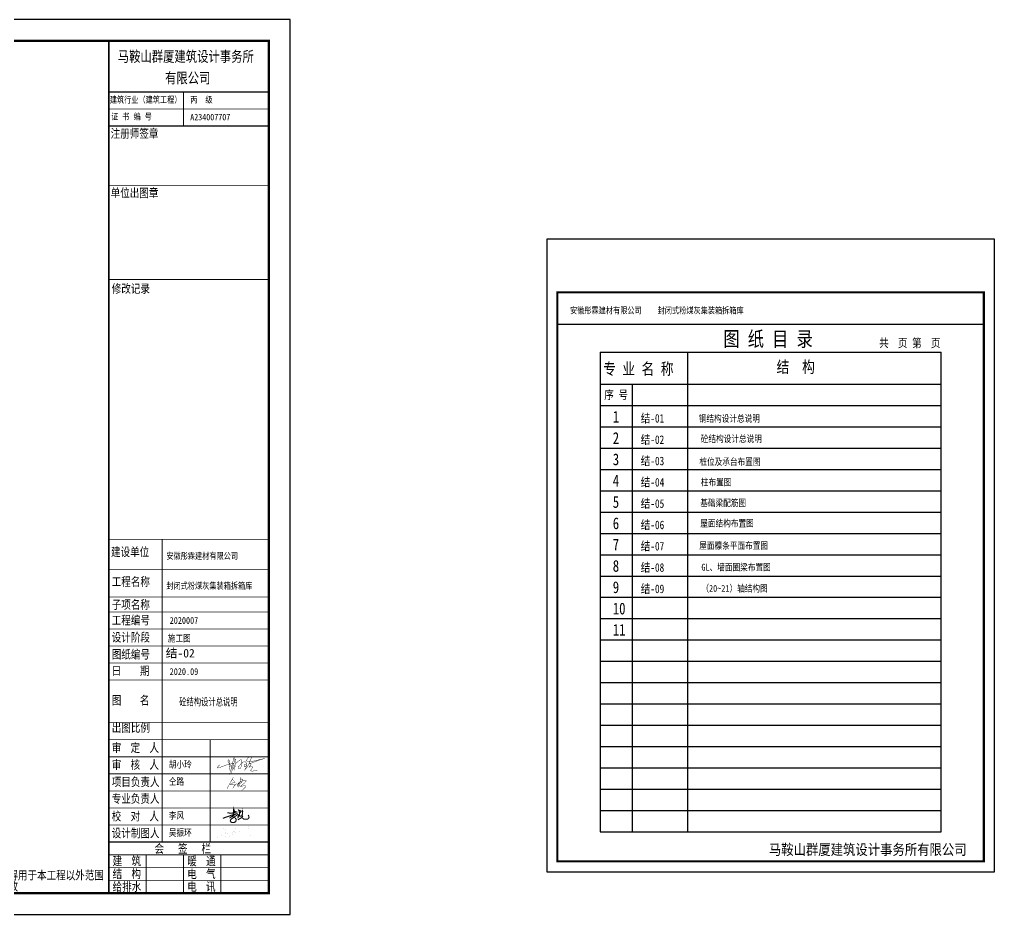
# Model space of a CAD drawing. Extents: x -73672 to 366960, y -527333 to 140666.
# Drawn here: x 321231 to 366960, y 91422 to 133422 of the extents above; entities that cross this region are included whole.
import ezdxf
from ezdxf.enums import TextEntityAlignment as Align

# ---------------------------------------------------------------- set-up
doc = ezdxf.new("R2010")
doc.units = 0
doc.header["$LTSCALE"] = 1000
doc.header["$MEASUREMENT"] = 0
for name, color, linetype in [('图框', 120, 'Continuous'), ('图签', 120, 'Continuous'), ('电', 6, 'Continuous')]:
    doc.layers.add(name, color=color, linetype=linetype)
doc.styles.add('ST', font='', dxfattribs={"width": 0.8})
doc.styles.get("Standard").update_dxf_attribs({"font": 'gbenor.shx', "bigfont": 'gbcbig.shx'})
doc.styles.add('图签', font='', dxfattribs={"width": 0.8})
doc.styles.add('图签备注', font='', dxfattribs={"width": 0.7})
doc.styles.get('ST').set_extended_font_data('SimSun')
doc.styles.get('图签').set_extended_font_data('SimSun')
doc.styles.get('图签备注').set_extended_font_data('FangSong_GB2312')

# ---------------------------------------------------------------- blocks, each defined once
blk = doc.blocks.new('2#竖图签')
at = {"layer": '图签'}
blk.add_line((-7500, 0), (0, 0), dxfattribs=at)
blk.add_lwpolyline([(-7500, 40000, 70, 70, 0), (-7500, 0, 40, 40, 0), (0, 0, 40, 40, 0), (0, 40000, 40, 40, 0), (-7500, 40000, 40, 40, 0), (-7500, 33199, 40, 40, 0)], format="xyseb", dxfattribs=at)
for points, const_width in [([(-7500, 37600), (0, 37600)], 70), ([(-4000, 37600), (-4000, 36000)], 35), ([(-7500, 36800), (0, 36800)], 35), ([(-7500, 36000), (0, 36000)], 70), ([(-7500, 33200), (0, 33200)], 35), ([(-7500, 28800), (0, 28800)], 35), ([(-7500, 28800), (0, 28800)], 35), ([(-7500, 16600), (0, 16600)], 35), ([(-5000, 16600), (-5000, 2400)], 35), ([(-7500, 15200), (0, 15200)], 35), ([(-7500, 13896), (0, 13896)], 35), ([(-7500, 13200), (0, 13200)], 35), ([(-7500, 12400), (0, 12400)], 35), ([(-7500, 11600), (0, 11600)], 35), ([(-7500, 10800), (0, 10800)], 35), ([(-7500, 10000), (0, 10000)], 35), ([(-7500, 8000), (0, 8000)], 35), ([(-7500, 7200), (0, 7200)], 35), ([(-2750, 7200), (-2750, 2400)], 35), ([(-7500, 6400), (0, 6400)], 35), ([(-7500, 5600), (0, 5600)], 35), ([(-7500, 4800), (0, 4800)], 35), ([(-7500, 4000), (0, 4000)], 35), ([(-7500, 3200), (0, 3200)], 35), ([(-7500, 2400), (0, 2400)], 70), ([(-7500, 2400), (0, 2400)], 35), ([(-7500, 1800), (0, 1800)], 35), ([(-5750, 0), (-5750, 1800)], 35), ([(-4000, 1800), (-4000, 0)], 35), ([(-2250, 1800), (-2250, 0)], 35), ([(-7500, 1200), (0, 1200)], 35), ([(-7500, 600), (0, 600)], 35), ([(-7500, 0), (0, 0)], 35)]:
    blk.add_lwpolyline(points, dxfattribs=dict(at, const_width=const_width))
at = {"layer": '图签', "style": '图签'}
for s, height, width, p in [('马鞍山群厦建筑设计事务所', 500, 0.78, (-7085, 39016)), ('有限公司', 500, 0.78, (-4865, 38006)), ('建筑行业（建筑工程） ', 300, 0.8, (-7454, 37085)), ('丙  级', 300, 0.8, (-3684, 37090)), ('  证 书 编 号', 300, 0.8, (-7767, 36295)), ('A234007707', 300, 0.8, (-3684, 36269)), ('注册师签章', 400, 0.8, (-7417, 35448)), ('单位出图章', 400, 0.8, (-7417, 32660)), ('修改记录', 400, 0.8, (-7365, 28169)), ('建设单位', 400, 0.8, (-7400, 15815)), ('工程名称', 400, 0.8, (-7365, 14415)), ('子项名称', 400, 0.8, (-7365, 13339)), ('工程编号', 400, 0.8, (-7365, 12607)), ('设计阶段', 400, 0.8, (-7365, 11807)), ('图纸编号', 400, 0.8, (-7365, 11007)), ('日    期', 400, 0.8, (-7365, 10237)), ('图    名', 400, 0.8, (-7365, 8852)), ('出图比例', 400, 0.8, (-7365, 7567)), ('审  定  人', 400, 0.8, (-7365, 6621)), ('审  核  人', 400, 0.8, (-7365, 5831)), ('项目负责人', 400, 0.8, (-7365, 5021)), ('专业负责人', 400, 0.8, (-7365, 4237)), ('校  对  人', 400, 0.8, (-7365, 3409)), ('设计制图人', 400, 0.8, (-7365, 2618)), ('会   签   栏', 400, 0.8, (-5360, 1889)), ('建  筑', 400, 0.8, (-7325, 1305)), ('暖  通', 400, 0.8, (-3825, 1305)), ('本图纸版权归公司所有，不得用于本工程以外范围', 400, 0.8, (-17588, 642)), ('结  构', 400, 0.8, (-7325, 705)), ('电  气', 400, 0.8, (-3825, 705)), ('本图加盖公司出图专用章有效', 400, 0.8, (-17588, 121)), ('给排水', 400, 0.8, (-7325, 105)), ('电  讯', 400, 0.8, (-3825, 105))]:
    blk.add_text(s, height=height, dxfattribs=dict(at, width=width)).set_placement(p)
blk = doc.blocks.new('ss')
at = {"const_width": 50}
for points in [[(166226, 41891), (166384, 41863), (166507, 41882), (166645, 41924), (166554, 41952), (166519, 42072), (166510, 41804), (166627, 41836), (166319, 41638)], [(166710, 41553), (166917, 41677), (166936, 41724), (166905, 41755), (166808, 41723), (166783, 41766), (166788, 41821), (166796, 41913), (166746, 42016), (166863, 41969), (166825, 41896), (166913, 42011), (166940, 41960), (166932, 41880), (166904, 41661), (166996, 41587), (167178, 41589), (167237, 41654), (167229, 41724), (167197, 41786)], [(166010, 41628), (166510, 41804)], [(166442, 41717), (166563, 41671), (166637, 41583), (166618, 41473), (166524, 41427), (166400, 41441), (166357, 41503), (166387, 41581), (166537, 41681), (166706, 41801), (166757, 41776), (166711, 41627)]]:
    blk.add_lwpolyline(points, dxfattribs=at)
blk = doc.blocks.new('fg')
at = {"const_width": 32}
for points in [[(1880866, 74069), (1880866, 74069), (1881403, 75047), (1881317, 74891), (1881563, 74625), (1881334, 74560), (1881165, 74455), (1881163, 74396), (1881237, 74423), (1881399, 74455), (1881470, 74469), (1881502, 74392), (1881470, 74278), (1881365, 74116)], [(1882056, 75064), (1882013, 74848), (1882106, 74908), (1882205, 74878), (1882212, 74829), (1882191, 74784), (1882168, 74727), (1882111, 74612), (1881983, 74531), (1881938, 74560), (1881986, 74697), (1882007, 74832)], [(1881470, 74278), (1881664, 74508), (1881768, 74388), (1881844, 74576), (1881881, 74555), (1881763, 74268)], [(1881763, 74268), (1881845, 74390), (1881924, 74383), (1881858, 74202)], [(1881924, 74383), (1881953, 74551), (1881891, 74587), (1882016, 74660), (1882204, 74743), (1882390, 74787), (1882484, 74774), (1882511, 74736), (1882472, 74696), (1882339, 74546), (1882013, 74282), (1882078, 74256), (1882135, 74292), (1882416, 74348), (1882456, 74298), (1882437, 74211), (1882133, 73920)]]:
    blk.add_lwpolyline(points, dxfattribs=at)
blk = doc.blocks.new('whj')
at = {"const_width": 20}
for points in [[(1881310, 67330), (1881376, 67426), (1881425, 67423), (1881421, 67352), (1881370, 67159), (1881431, 67334), (1881450, 67459), (1881469, 67542), (1881317, 67484), (1881327, 67585), (1881307, 67681), (1881255, 67727), (1881231, 67674), (1881231, 67631), (1881317, 67484), (1881431, 67528), (1881481, 67566), (1881510, 67746), (1881537, 67819), (1881549, 67840), (1881572, 67775), (1881569, 67664), (1881541, 67536), (1881465, 67526), (1881532, 67535), (1881387, 66963)], [(1881607, 67421), (1881581, 67287), (1881552, 67196), (1881521, 67272), (1881588, 67451), (1881644, 67544), (1881864, 67713), (1881912, 67725), (1881939, 67634), (1881953, 67498), (1881939, 67402), (1881862, 67255), (1881792, 67241), (1881763, 67340), (1881879, 67477), (1882032, 67607), (1882133, 67609), (1882180, 67559), (1882195, 67430), (1882136, 67471), (1882079, 67472), (1882068, 67434), (1882065, 67377), (1882081, 67350), (1882104, 67348), (1882156, 67377), (1882176, 67410), (1882191, 67433), (1882189, 67394), (1882189, 67341), (1882108, 67204), (1882218, 67322), (1882301, 67471), (1882323, 67510), (1882416, 67519), (1882428, 67455), (1882353, 67386), (1882324, 67331), (1882420, 67369), (1882497, 67363), (1882514, 67315), (1882457, 67244), (1882394, 67160), (1882418, 67143), (1882477, 67125), (1882750, 67157)], [(1881644, 67544), (1881637, 67685), (1881643, 67753), (1881585, 67719)], [(1883112, 67780), (1882344, 67598), (1882436, 67780), (1882454, 67882), (1882400, 67891), (1882304, 67852), (1882227, 67762), (1882199, 67663), (1882257, 67624), (1882344, 67598), (1882344, 67546), (1882312, 67491)], [(1883155, 67792), (1882892, 67715), (1882370, 67515)], [(1880812, 67463), (1880662, 67330), (1880694, 67289), (1880758, 67300), (1881126, 67440), (1881298, 67500), (1881335, 67468), (1881283, 67176)]]:
    blk.add_lwpolyline(points, dxfattribs=at)
blk = doc.blocks.new('吴')
at = {"const_width": 0.72}
blk.add_lwpolyline([(136170, -263342), (136263, -263429), (136284, -263544), (136286, -263667), (136187, -263742), (135977, -263847), (135838, -263915), (135791, -263953), (135986, -263886), (136328, -263762), (136396, -263696), (136397, -263633), (136286, -263667), (136286, -263667), (136324, -263556), (136405, -263497), (136452, -263411), (136454, -263344), (136405, -263307), (136319, -263353), (136263, -263429), (136285, -263581), (136286, -263667), (136397, -263633), (136396, -263696), (136430, -263665), (136520, -263681), (136420, -263727), (136328, -263762), (136349, -263773), (136155, -264056), (136446, -263829), (136527, -264050), (136620, -263825), (136696, -263590), (136788, -263572), (136746, -263517), (136788, -263572), (136780, -263648), (136743, -263749), (136739, -263792), (136770, -263799), (136806, -263738), (136805, -263660), (136790, -263639), (136788, -263572), (136848, -263514), (136868, -263510), (136882, -263592), (136867, -263712), (136850, -263780), (136867, -263712), (136882, -263592), (136894, -263561), (136910, -263486), (136911, -263409), (136944, -263370), (136976, -263367), (136951, -263455), (136950, -263477), (136970, -263500), (136943, -263552), (136931, -263591), (136883, -263600), (136931, -263591), (136969, -263606), (136999, -263576), (136969, -263606), (136958, -263643), (137075, -263609), (136958, -263643), (136925, -263685), (136921, -263711), (136925, -263746), (136927, -263825), (136959, -263848), (137015, -263812), (137062, -263754), (137076, -263722), (136923, -263729), (137076, -263722), (137184, -263726), (137199, -263641), (137220, -263583), (137297, -263538), (137398, -263545), (137448, -263609), (137361, -263639), (137301, -263684), (137240, -263758), (137253, -263865), (137322, -263844), (137377, -263746), (137436, -263688), (137448, -263609), (137451, -263678), (137481, -263688), (137454, -263918), (137481, -263688), (137515, -263616), (137525, -263501), (137589, -263328), (137650, -263256), (137714, -263250), (137750, -263341), (137727, -263452), (137690, -263549), (137645, -263550), (137619, -263596), (137609, -263708), (137617, -263913), (137613, -263810), (137653, -263734), (137686, -263620), (137690, -263549), (137731, -263675), (137775, -263801), (137827, -263926), (137811, -263888), (137848, -263791), (137894, -263665), (137937, -263613), (137989, -263608), (138059, -263642), (138114, -263696), (138150, -263745), (138057, -263739)], dxfattribs=at)

msp = doc.modelspace()

# ---------------------------------------------------------------- linework, layer by layer
at = {"layer": '图框'}
msp.add_lwpolyline([(274522.68, 91421.96), (333922.68, 91421.96), (333922.68, 133421.96), (274522.68, 133421.96)], close=True, dxfattribs=at)
at = {"layer": '图框', "const_width": 100}
msp.add_lwpolyline([(277022.68, 92421.96), (332922.68, 92421.96), (332922.68, 132421.96), (277022.68, 132421.96)], close=True, dxfattribs=at)
at = {"layer": '电', "color": 4}
for p, q in [((348459.89, 117806.91), (348459.89, 95306.91)), ((348459.89, 117806.91), (364459.89, 117806.91)), ((352559.89, 117806.91), (352559.89, 95306.91)), ((364459.89, 95306.91), (364459.89, 117806.91)), ((348459.89, 116306.91), (364459.89, 116306.91)), ((349959.89, 116306.91), (349959.89, 95306.91)), ((348459.89, 115306.91), (364459.89, 115306.91)), ((348459.89, 114306.91), (364459.89, 114306.91)), ((348459.89, 113306.91), (364459.89, 113306.91)), ((348459.89, 112306.91), (364459.89, 112306.91)), ((348459.89, 111306.91), (364459.89, 111306.91)), ((348459.89, 110306.91), (364459.89, 110306.91)), ((348459.89, 109306.91), (364459.89, 109306.91)), ((348459.89, 108306.91), (364459.89, 108306.91)), ((348459.89, 107306.91), (364459.89, 107306.91)), ((348459.89, 106306.91), (364459.89, 106306.91)), ((348459.89, 105306.91), (364459.89, 105306.91)), ((348459.89, 104306.91), (364459.89, 104306.91)), ((348459.89, 103306.91), (364459.89, 103306.91)), ((348459.89, 102306.91), (364459.89, 102306.91)), ((348459.89, 101306.91), (364459.89, 101306.91)), ((348459.89, 100306.91), (364459.89, 100306.91)), ((348459.89, 99306.91), (364459.89, 99306.91)), ((348459.89, 98306.91), (364459.89, 98306.91)), ((348459.89, 97306.91), (364459.89, 97306.91)), ((348459.89, 96306.91), (364459.89, 96306.91)), ((348459.89, 95306.91), (364459.89, 95306.91))]:
    msp.add_line(p, q, dxfattribs=at)
msp.add_lwpolyline([(345959.89, 93419.46), (366959.89, 93419.46), (366959.89, 123119.46), (345959.89, 123119.46)], close=True, dxfattribs=at)
at = {"layer": '电', "color": 4, "const_width": 100}
msp.add_lwpolyline([(346459.89, 93919.46), (366459.89, 93919.46), (366459.89, 120619.46), (346459.89, 120619.46)], close=True, dxfattribs=at)
at = {"layer": '电', "color": 4, "const_width": 70}
msp.add_lwpolyline([(346459.89, 119119.46), (366459.89, 119119.46)], dxfattribs=at)

# ---------------------------------------------------------------- block references
for name, p in [('2#竖图签', (332922.68, 92421.96)), ('ss', (164758.68, 54308.71))]:
    msp.add_blockref(name, p)
for name, p, xscale, yscale, zscale in [('whj', (-1362096.65, 37736.73), 0.9, 0.9, 0.9), ('fg', (-703514.34, 56584.67), 0.55, 0.55, 0.55), ('吴', (221778.93, 306182.66), 0.8, 0.8, 0.8)]:
    msp.add_blockref(name, p, dxfattribs=dict(xscale=xscale, yscale=yscale, zscale=zscale))

# ---------------------------------------------------------------- texts
at = {"color": 7, "style": '图签备注', "width": 0.7}
msp.add_text('砼结构设计总说明', height=350, rotation=359.93, dxfattribs=at).set_placement((330092, 101410.83), align=Align.MIDDLE)
at = {"char_height": 300, "attachment_point": 7}
for s, insert, width in [('{\\W0.8;\\fNSimSun|b0|i0|c134|p49;\\C7;安徽彤霖建材有限公司    \\C256;封闭式粉煤灰集装箱拆箱库}', (347051.92, 119583.97), 15596.4824), ('{\\fNSimSun|b0|i0|c134|p49;\\W0.8;\\C7;安徽彤霖建材有限公司}', (328119.32, 108063.53), 7365.582), ('{\\W0.8;\\fNSimSun|b0|i0|c134|p49;\\C7;\\P\\C256;封闭式粉煤灰集装箱拆箱库}', (328119.32, 106663.53), 7365.582)]:
    msp.add_mtext(s, dxfattribs=dict(at, insert=insert, width=width))
at = {"color": 7, "insert": (328090.65, 103884.6), "char_height": 400, "width": 5866.2929, "attachment_point": 1}
msp.add_mtext('{\\fNSimSun|b0|i0|c134|p49;结-02}', dxfattribs=at)
at = {"layer": '图签', "style": '图签', "width": 0.8}
for s, p in [('钢结构设计总说明', (353088.3, 114537.62)), ('2020007', (328274.19, 105062.12)), ('施工图', (328186.69, 104222.12)), ('2020.09', (328274.19, 102661.5)), ('胡小玲', (328234.47, 98306.54)), ('仝路', (328234.47, 97506.54)), ('李风', (328234.47, 95906.54)), ('吴振环', (328234.47, 95106.54))]:
    msp.add_text(s, height=320, dxfattribs=at).set_placement(p)
msp.add_text('砼结构设计总说明', height=320, dxfattribs=at).set_placement((354616.99, 113754.54), align=Align.MIDDLE)
at = {"layer": '图签', "char_height": 320, "width": 7365.582, "attachment_point": 7, "style": '图签'}
for s, insert in [('{\\fNSimSun|b0|i0|c134|p49;桩位及承台布置图}', (353118.07, 112473.85)), ('{\\fNSimSun|b0|i0|c134|p49;柱布置图 }', (353186.07, 111515.13)), ('{\\fNSimSun|b0|i0|c134|p49;基础梁配筋图 }', (353160.57, 110541.7)), ('{\\fNSimSun|b0|i0|c134|p49;屋面结构布置图 }', (353161.08, 109584.46)), ('{\\fNSimSun|b0|i0|c134|p49;屋面檩条平面布置图}', (353111.12, 108537.7)), ('{\\fNSimSun|b0|i0|c134|p49;GL、墙面圈梁布置图 }', (353213.52, 107522.73)), ('{\\fNSimSun|b0|i0|c134|p49;（20~21）轴结构图}', (353213.52, 106522.73))]:
    msp.add_mtext(s, dxfattribs=dict(at, insert=insert))
at = {"layer": '电', "color": 4}
for s, height, style, width, p in [('图 纸 目 录', 700, 'ST', 0.8, (354240.44, 118084.45)), ('马鞍山群厦建筑设计事务所有限公司', 500, '图签', 0.85, (356376.75, 94220.08))]:
    msp.add_text(s, height=height, dxfattribs=dict(at, style=style, width=width)).set_placement(p)
at = {"layer": '电', "color": 4, "style": '图签', "width": 0.8}
for s, height, p in [('共  页 第  页', 400, (361546.99, 118039.67)), ('专 业 名 称 ', 550, (348605.72, 116754.24)), ('结  构', 550, (356738.5, 116843.48)), ('序 号', 400, (348657.53, 115604.69)), ('1', 550, (349055.72, 114505.49)), ('结-01', 400, (350369.52, 114505.49)), ('2', 550, (349055.72, 113505.49)), ('结-02', 400, (350369.52, 113505.49)), ('3', 550, (349055.72, 112505.49)), ('结-03', 400, (350369.52, 112505.49)), ('4', 550, (349055.72, 111505.49)), ('结-04', 400, (350369.52, 111505.49)), ('5', 550, (349055.72, 110505.49)), ('结-05', 400, (350369.52, 110505.49)), ('6', 550, (349055.72, 109505.49)), ('结-06', 400, (350369.52, 109505.49)), ('7', 550, (349055.72, 108505.49)), ('结-07', 400, (350369.52, 108505.49)), ('8', 550, (349055.72, 107505.49)), ('结-08', 400, (350369.52, 107505.49)), ('9', 550, (349055.72, 106505.49)), ('结-09', 400, (350369.52, 106505.49)), ('10', 550, (349055.72, 105505.49)), ('11', 550, (349055.72, 104505.49))]:
    msp.add_text(s, height=height, rotation=0.000003, dxfattribs=at).set_placement(p)

doc.saveas('drawing.dxf')
